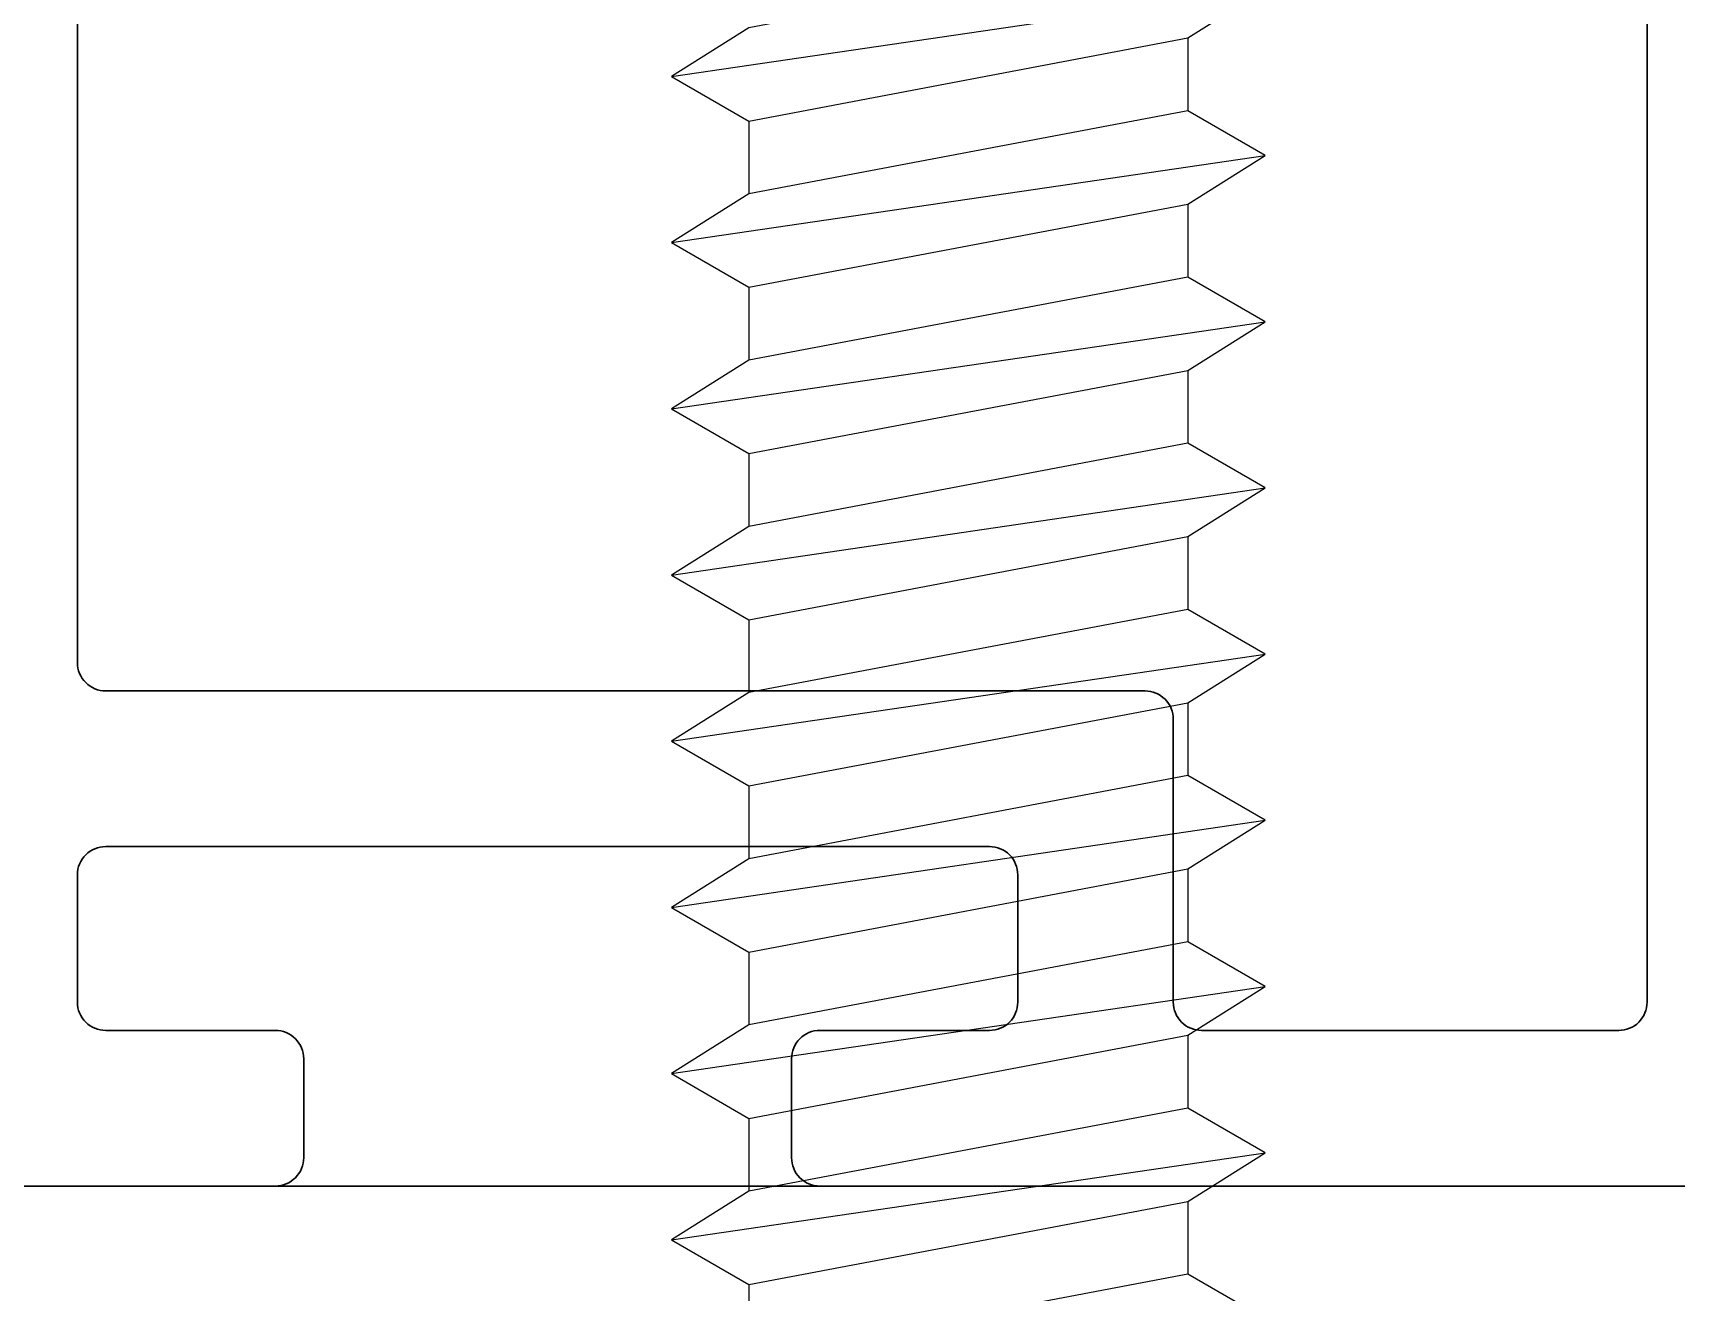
# Model space of a CAD drawing. Header units: millimetres. Extents: x -547695 to 905972, y -1055718 to 167349.
# Drawn here: x -516182.5 to -516098.8, y -1037397.6 to -1037333.5 of the extents above; entities that cross this region are included whole.
import ezdxf

# ---------------------------------------------------------------- set-up
doc = ezdxf.new("R2010")
doc.units = ezdxf.units.MM
doc.layers.add('View-XTD-CT Cua$0$View-XĐL-CT Cửa$0$KT-NetThay', color=7, linetype='Continuous', lineweight=18)
doc.layers.add('View-XTD-CT Cua$0$View-XĐL-CT Cửa$0$Profile - Vietduc', color=14, linetype='Continuous', lineweight=30)
doc.layers.add('View-XTD-CT Cua$0$View-XĐL-CT Cửa$0$Screw', color=253, linetype='Continuous')

# ---------------------------------------------------------------- blocks, each defined once
blk = doc.blocks.new('View-XTD-CT Cua$0$View-XĐL-CT Cửa$0$ph sd 4.2x25 (elev)')
at = {"layer": 'View-XTD-CT Cua$0$View-XĐL-CT Cửa$0$Screw'}
for points in [[(7.154, -2.1), (7.47, -1.552), (6.882, 1.552), (6.538, 2.1), (6.222, 1.552), (6.81, -1.552), (7.154, -2.1), (6.538, 2.1)], [(8.329, -2.1), (8.645, -1.552), (8.057, 1.552), (7.713, 2.1), (7.397, 1.552), (7.985, -1.552), (8.329, -2.1), (7.713, 2.1)], [(9.504, -2.1), (9.82, -1.552), (9.232, 1.552), (8.888, 2.1), (8.572, 1.552), (9.16, -1.552), (9.504, -2.1), (8.888, 2.1)], [(10.679, -2.1), (10.995, -1.552), (10.407, 1.552), (10.063, 2.1), (9.747, 1.552), (10.335, -1.552), (10.679, -2.1), (10.063, 2.1)], [(11.854, -2.1), (12.17, -1.552), (11.582, 1.552), (11.238, 2.1), (10.922, 1.552), (11.51, -1.552), (11.854, -2.1), (11.238, 2.1)], [(13.029, -2.1), (13.345, -1.552), (12.757, 1.552), (12.413, 2.1), (12.097, 1.552), (12.685, -1.552), (13.029, -2.1), (12.413, 2.1)], [(14.204, -2.1), (14.52, -1.552), (13.932, 1.552), (13.588, 2.1), (13.272, 1.552), (13.86, -1.552), (14.204, -2.1), (13.588, 2.1)], [(15.379, -2.1), (15.695, -1.552), (15.107, 1.552), (14.763, 2.1), (14.447, 1.552), (15.035, -1.552), (15.379, -2.1), (14.763, 2.1)], [(16.554, -2.1), (16.87, -1.552), (16.282, 1.552), (15.938, 2.1), (15.622, 1.552), (16.21, -1.552), (16.554, -2.1), (15.938, 2.1)], [(6.882, 1.552), (7.397, 1.552)], [(8.057, 1.552), (8.572, 1.552)], [(9.232, 1.552), (9.747, 1.552)], [(10.407, 1.552), (10.922, 1.552)], [(11.582, 1.552), (12.097, 1.552)], [(12.757, 1.552), (13.272, 1.552)], [(13.932, 1.552), (14.447, 1.552)], [(15.107, 1.552), (15.622, 1.552)], [(7.47, -1.552), (7.985, -1.552)], [(8.645, -1.552), (9.16, -1.552)], [(9.82, -1.552), (10.335, -1.552)], [(10.995, -1.552), (11.51, -1.552)], [(12.17, -1.552), (12.685, -1.552)], [(13.345, -1.552), (13.86, -1.552)], [(14.52, -1.552), (15.035, -1.552)], [(15.695, -1.552), (16.21, -1.552)]]:
    blk.add_lwpolyline(points, dxfattribs=at)
blk = doc.blocks.new('View-XTD-CT Cua$0$View-XĐL-CT Cửa$0$A$C77827696')
at = {"layer": 'View-XTD-CT Cua$0$View-XĐL-CT Cửa$0$Profile - Vietduc'}
blk.add_lwpolyline([(-4098.14, 1046.538), (-4038.64, 1046.538, 0.414214), (-4037.64, 1047.538), (-4037.64, 1051.038, 0.414214), (-4038.64, 1052.038), (-4044.64, 1052.038, -0.414214), (-4045.64, 1053.038), (-4045.64, 1057.538, -0.414214), (-4044.64, 1058.538), (-4013.39, 1058.538, -0.414214), (-4012.39, 1057.538), (-4012.39, 1053.038, -0.414214), (-4013.39, 1052.038), (-4019.39, 1052.038, 0.414214), (-4020.39, 1051.038), (-4020.39, 1047.538, 0.414214), (-4019.39, 1046.538), (-3985.64, 1046.538, 0.414214)], format="xyb", dxfattribs=at)
blk.add_lwpolyline([(-3990.14, 1053.038, -0.414214), (-3991.14, 1052.038), (-4005.89, 1052.038, -0.414214), (-4006.89, 1053.038), (-4006.89, 1063.038, 0.414214), (-4007.89, 1064.038), (-4044.64, 1064.038, -0.414214), (-4045.64, 1065.038), (-4045.64, 1115.038, -0.414214), (-4044.64, 1116.038), (-3991.14, 1116.038, -0.414214), (-3990.14, 1115.038)], format="xyb", close=True, dxfattribs=at)
blk.add_lwpolyline([(-4099.14, 1046.538), (-3949.14, 1046.538), (-3949.14, 746.538), (-4099.14, 746.538)], close=True, dxfattribs=at)
at = {"layer": 'View-XTD-CT Cua$0$View-XĐL-CT Cửa$0$Screw', "xscale": 4.999999999999999, "yscale": 4.999999999999999, "zscale": 4.999999999999999, "rotation": 270}
blk.add_blockref('View-XTD-CT Cua$0$View-XĐL-CT Cửa$0$ph sd 4.2x25 (elev)', (-4014.14, 1121.53), dxfattribs=at)

msp = doc.modelspace()

# ---------------------------------------------------------------- block references
at = {"layer": 'View-XTD-CT Cua$0$View-XĐL-CT Cửa$0$KT-NetThay', "xscale": 1.44, "yscale": 1.44, "zscale": 1.44}
msp.add_blockref('View-XTD-CT Cua$0$View-XĐL-CT Cửa$0$A$C77827696', (-510354.47, -1038899.165), dxfattribs=at)

doc.saveas('drawing.dxf')
